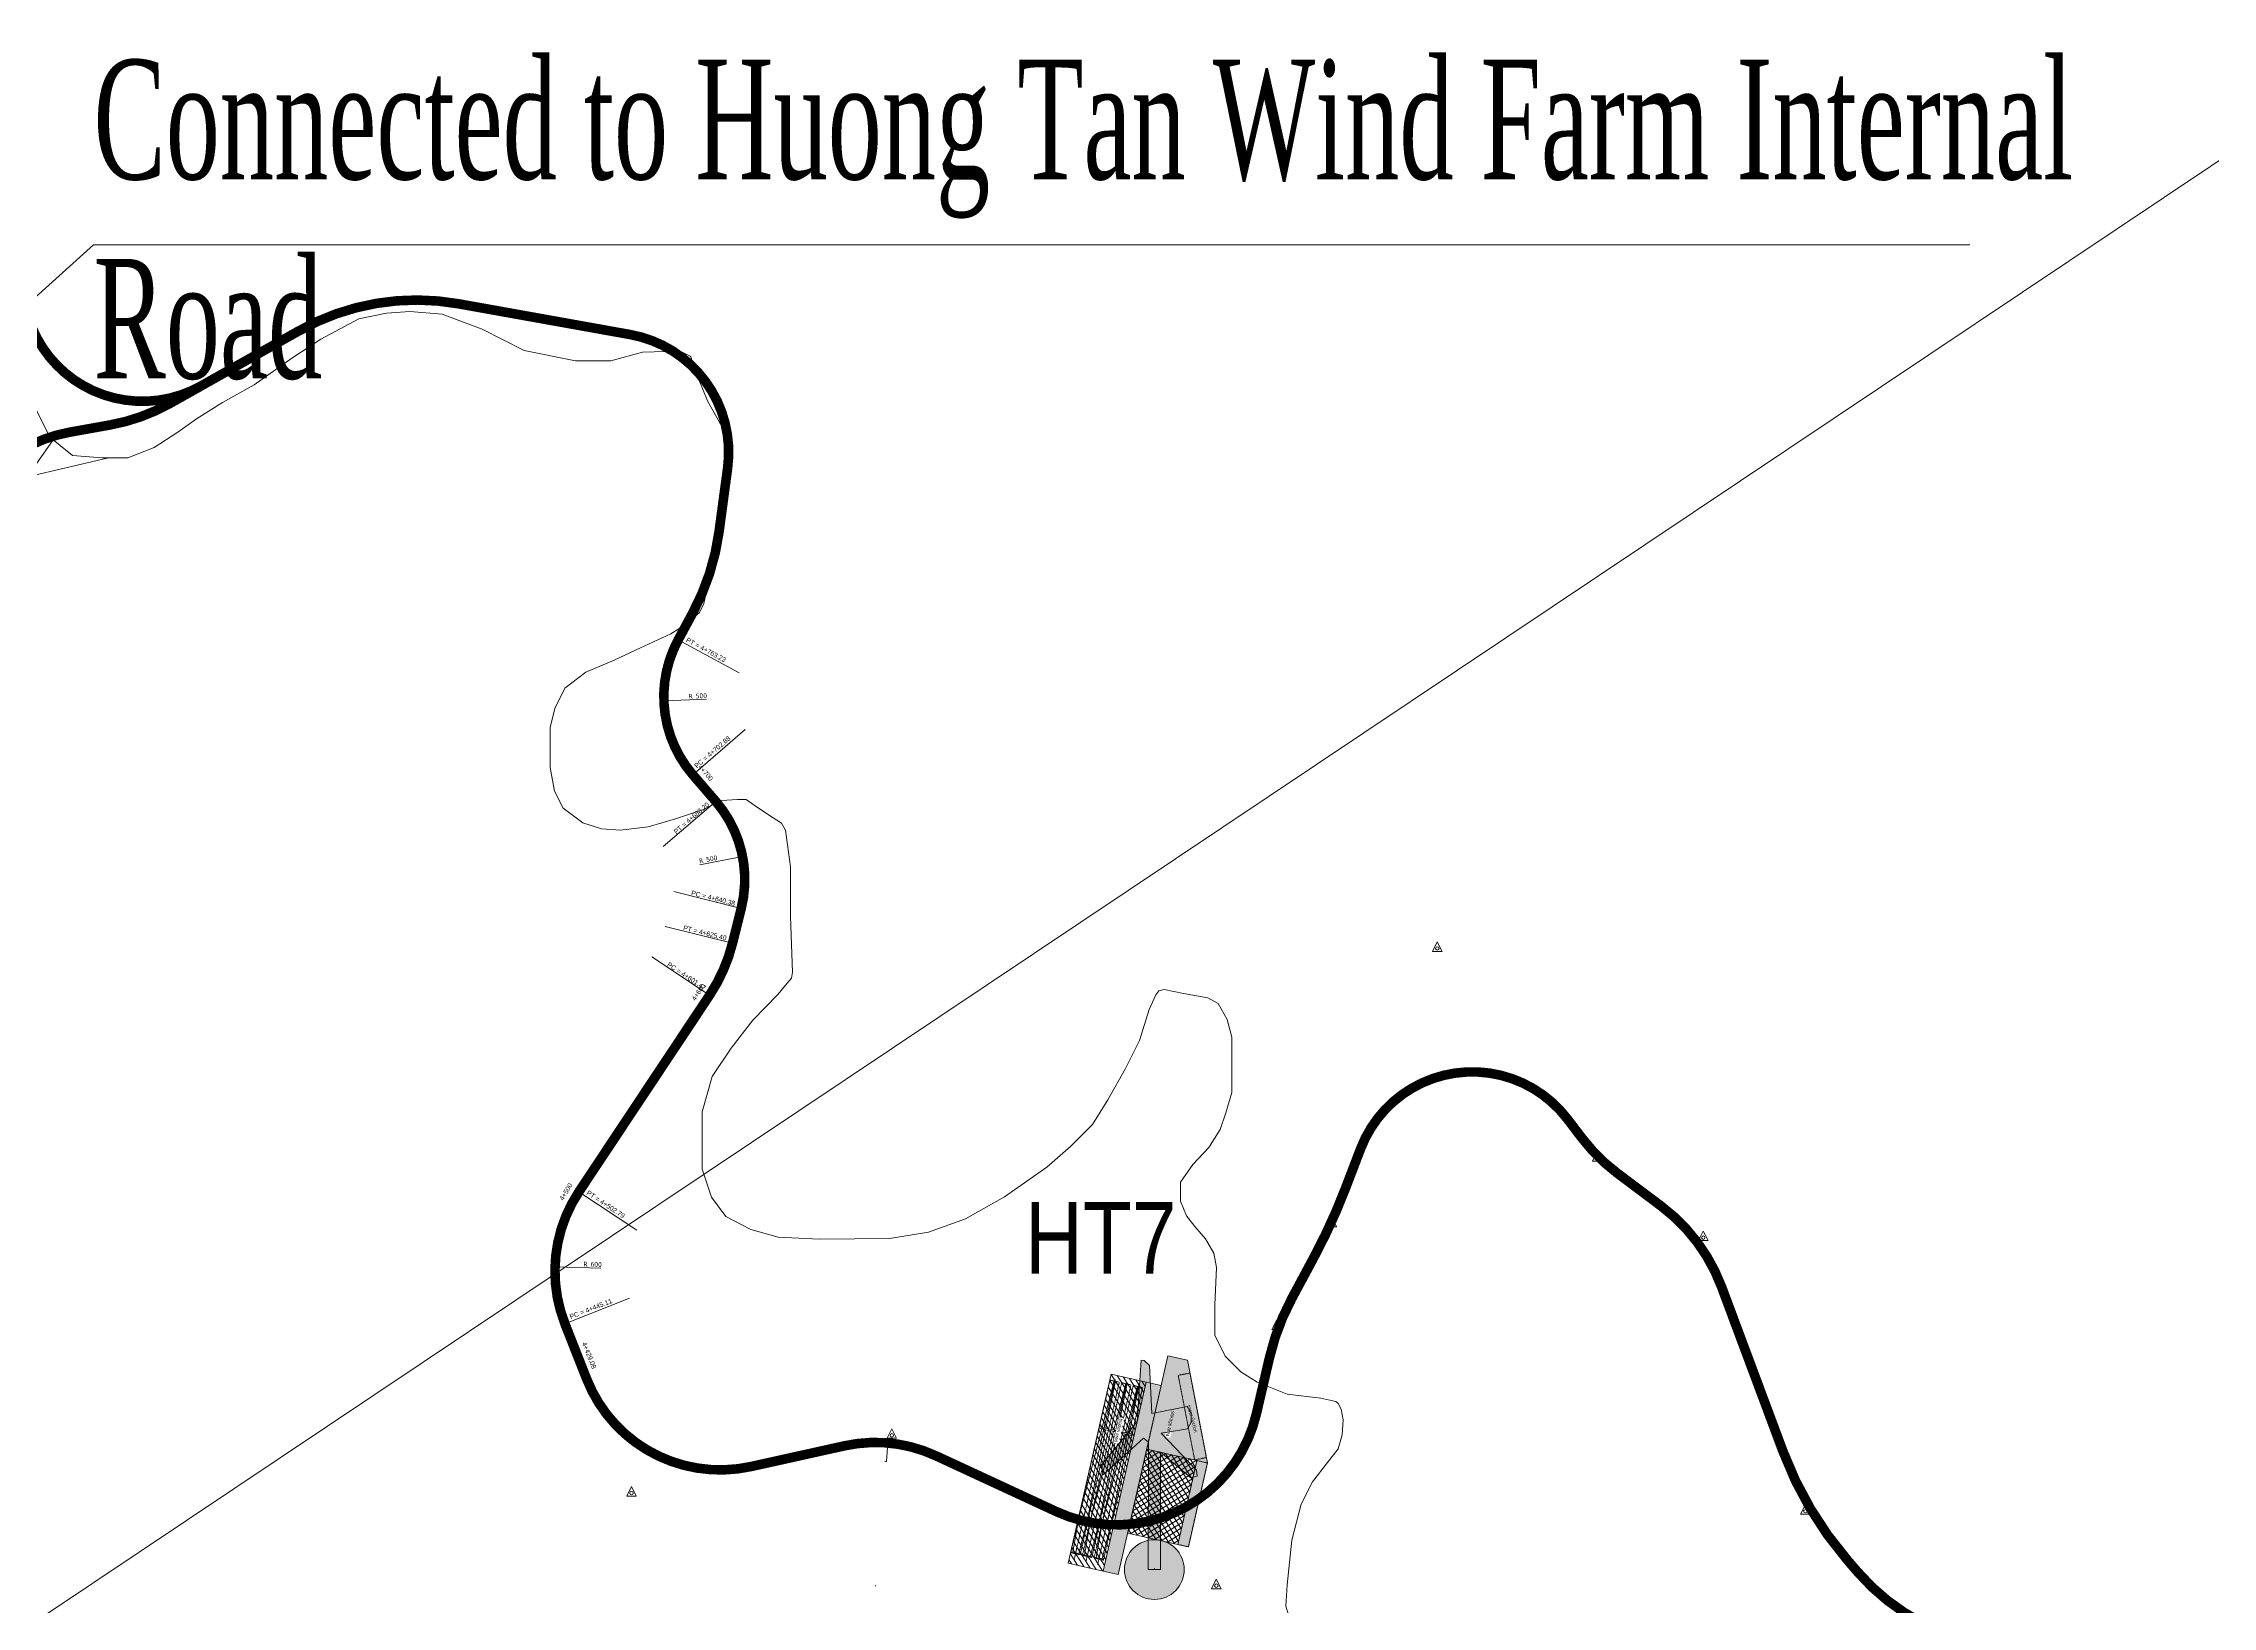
# Model space of a CAD drawing. Header units: metres. Extents: x 0 to 551036, y 0 to 1845929.
# Drawn here: x 545659 to 546567, y 1844084 to 1844738 of the extents above; entities that cross this region are included whole.
import ezdxf
from ezdxf.enums import TextEntityAlignment as Align

# ---------------------------------------------------------------- set-up
doc = ezdxf.new("R2010")
doc.units = ezdxf.units.M
doc.header["$MEASUREMENT"] = 0
for name, pattern in [('CENTER', [2, 1.25, -0.25, 0.25, -0.25]), ('DASHED', [0.75, 0.5, -0.25]), ('HIDDEN', [0.375, 0.25, -0.125])]:
    doc.linetypes.add(name, pattern=pattern)
for name, color, linetype, lineweight in [('Level 10', 7, 'Continuous', 0), ('Level 29', 7, 'Continuous', 0), ('Q-CORRIDO', 7, 'Continuous', 0), ('STAPTS-HT8', 7, 'Continuous', 0), ('风机平台', 7, 'Continuous', 0)]:
    doc.layers.add(name, color=color, linetype=linetype, lineweight=lineweight)
doc.styles.add('2mm', font='ARIALUNI.TTF')
doc.styles.add('ARIEL NARROW', font='ARIALN.TTF', dxfattribs={"width": 0.9})
doc.styles.add('GHICHU', font='tahoma.ttf')
doc.styles.get("Standard").update_dxf_attribs({"font": '', "height": 4})
doc.styles.add('SXHZ', font='simplex.shx', dxfattribs={"width": 0.6, "bigfont": 'bigfont.shx'})
doc.styles.get('Standard').set_extended_font_data('.VnArial')
doc.dimstyles.get("Standard").update_dxf_attribs({"dimtxt": 0.18, "dimasz": 0.18, "dimexe": 0.18, "dimexo": 0.0625, "dimgap": 0.09, "dimtad": 0, "dimtih": 1, "dimtoh": 1, "dimdec": 4, "dimzin": 0, "dimdsep": 46, "dimtxsty": 'Standard', "dimcen": 0.09, "dimadec": 0, "dimazin": 0, "dimtfac": 1, "dimtdec": 4, "dimtofl": 0, "dimtmove": 0, "dimatfit": 3, "dimfxl": 1, "dimtolj": 1, "dimtzin": 0, "dimarcsym": 0})
doc.dimstyles.new('Y', dxfattribs={"dimtxt": 2, "dimasz": 2, "dimexe": 1, "dimexo": 1, "dimgap": 0.5, "dimtad": 1, "dimdsep": 46, "dimtxsty": 'GHICHU', "dimcen": 0.09, "dimclrd": 4, "dimclre": 4, "dimclrt": 256, "dimaunit": 1, "dimadec": 0, "dimazin": 2, "dimtfac": 1, "dimtofl": 0, "dimtmove": 0, "dimatfit": 3, "dimfxl": 1, "dimtolj": 1, "dimarcsym": 0})

# ---------------------------------------------------------------- blocks, each defined once
blk = doc.blocks.new('*D209')
at = {"color": 4, "linetype": 'Continuous', "transparency": 16777216}
blk.add_line((5458734.7, 18442264.7), (5458926.8, 18442258.9), dxfattribs=at)
at = {"color": 4, "linetype": 'Continuous', "transparency": 16777216, "extrusion": (0, 0, -1)}
blk.add_solid([(-5458754.5, 18442260.7), (-5458734.7, 18442264.7), (-5458754.8, 18442267.4)], dxfattribs=at)
at = {"linetype": 'Continuous', "transparency": 16777216, "style": 'GHICHU'}
for s, p in [('R', (5458853.4, 18442276.1)), ('600', (5458883.4, 18442275.6))]:
    blk.add_text(s, height=20, rotation=358.27413, dxfattribs=at).set_placement(p, align=Align.MIDDLE_LEFT)
blk = doc.blocks.new('*D210')
at = {"color": 4, "linetype": 'Continuous', "transparency": 16777216}
blk.add_line((5459518.9, 18443981.5), (5459340.6, 18443946.4), dxfattribs=at)
at = {"color": 4, "linetype": 'Continuous', "transparency": 16777216, "extrusion": (0, 0, -1)}
blk.add_solid([(-5459498.6, 18443980.9), (-5459518.9, 18443981.5), (-5459499.9, 18443974.4)], dxfattribs=at)
at = {"linetype": 'Continuous', "transparency": 16777216, "style": 'GHICHU'}
for s, p in [('R', (5459337.7, 18443961.1)), ('500', (5459367.1, 18443967.3))]:
    blk.add_text(s, height=20, rotation=11.14987, dxfattribs=at).set_placement(p, align=Align.MIDDLE_LEFT)
blk = doc.blocks.new('*D211')
at = {"color": 4, "linetype": 'Continuous', "transparency": 16777216}
blk.add_line((5459190, 18444632.1), (5459367.7, 18444638.2), dxfattribs=at)
blk.add_solid([(5459210.1, 18444629.5), (5459190, 18444632.1), (5459209.9, 18444636.1)], dxfattribs=at)
at = {"linetype": 'Continuous', "transparency": 16777216, "style": 'GHICHU'}
for s, p in [('R', (5459293.3, 18444650.6)), ('500', (5459323.2, 18444652.1))]:
    blk.add_text(s, height=20, rotation=1.9523, dxfattribs=at).set_placement(p, align=Align.MIDDLE_LEFT)
blk = doc.blocks.new('*D212')
at = {"transparency": 16777216}
for p, q in [((5460127.3, 18441528.1), (5460120.6, 18441450.8)), ((5460120.6, 18441450.8), (5460117, 18441450.8)), ((5460075.1, 18440929.5), (5460075.1, 18440931.3)), ((5460074.2, 18440930.4), (5460076, 18440930.4))]:
    blk.add_line(p, q, dxfattribs=at)
blk.add_solid([(5460126.9, 18441526.4), (5460127.3, 18441528.1), (5460127.5, 18441526.3)], dxfattribs=at)
at = {"linetype": 'Continuous', "transparency": 16777216}
for s, p in [('R', (5460102.6, 18441450.8)), ('600.0000', (5460105.3, 18441450.8))]:
    blk.add_text(s, height=1.8, dxfattribs=at).set_placement(p, align=Align.MIDDLE_LEFT)
blk = doc.blocks.new('Dinh')
for p, q in [((0, 27.6), (-20, -12.4)), ((20, -12.4), (0, 27.6))]:
    blk.add_line(p, q)
at = {"color": 4, "flags": 128}
blk.add_lwpolyline([(-20, -12.4), (20, -12.4)], dxfattribs=at)
blk.add_circle((0, 0), 7.2)
blk = doc.blocks.new('lbl_tic')
blk.add_line((0, -0.4165), (0, 0.4165))
blk = doc.blocks.new('sta_tic')
blk.add_line((0, -0.4165), (0, 0.4165))
blk = doc.blocks.new('blades-v150')
at = {"linetype": 'CENTER'}
blk.add_line((-23.3, 0), (747.2, 0), dxfattribs=at)
for p, q in [((3.9, 13), (27.6, 13)), ((27.6, 13), (150.3, 20.3)), ((27.6, -13), (3.9, -13)), ((143.8, -17.6), (27.6, -13))]:
    blk.add_line(p, q)
at = {"flags": 128}
for points in [[(0, -19.7), (0, 20.3), (3.9, 20.3), (3.9, -19.7), (0, -19.7)], [(533.7, -19.7), (533.7, 20.3), (540.2, 20.3), (540.2, -19.7), (533.7, -19.7)]]:
    blk.add_lwpolyline(points, close=True, dxfattribs=at)
at = {"color": 252, "linetype": 'DASHED'}
blk.add_lwpolyline([(0, 20.3), (740, 20.3), (740, -19.7), (0, -19.7), (0, 20.3)], close=True, dxfattribs=at)
at = {"flags": 128}
for points in [[(533.7, 8.6), (150.3, 20.3)], [(143.8, -17.6), (533.7, -7.1)]]:
    blk.add_lwpolyline(points, dxfattribs=at)
blk.add_lwpolyline([(540.2, -6.9), (735.1, -2.6, 0.06161), (737.7, -2.2, 0.043813), (738.6, -1.8, 0.166843), (740, 0, 0.166843), (738.6, 1.8, 0.043813), (737.7, 2.2, 0.06161), (735.1, 2.6), (540.2, 8.5)], format="xyb", dxfattribs=at)
blk = doc.blocks.new('windturbine')
at = {"lineweight": -2}
blk.add_hatch(color=1, dxfattribs=at).paths.add_polyline_path([(50, 0), (-50, 0), (-50, 1049), (-90, 1083), (-423, 779), (-438, 856), (-143, 1218), (-110, 1724), (-84, 1722), (-40, 1680), (-21, 1285), (269, 1343), (301, 1286), (302, 1213), (273, 1158), (56, 1124), (346, 819), (351, 768), (300, 755), (50, 966)])
at = {"color": 253, "lineweight": -2, "flags": 128}
blk.add_lwpolyline([(56, 1124), (346, 819), (351, 768), (300, 755), (50, 966), (50, 0), (-50, 0), (-50, 1049), (-90, 1083), (-423, 779), (-438, 856), (-143, 1218), (-110, 1724), (-84, 1722), (-40, 1680), (-21, 1285), (269, 1343), (301, 1286), (302, 1213), (273, 1158), (56, 1124)], close=True, dxfattribs=at)
blk = doc.blocks.new('fewrfwerferf')
h = blk.add_hatch()
h.set_pattern_fill('ANSI31', color=252, style=0, pattern_type=2)
h.set_pattern_definition([(302.204, (5461059.805, 18441815.992), (15.86542, 9.99254), [])])
h.paths.add_polyline_path([(5461206.71964, 18441782.62479), (5461060.57352, 18441815.81761), (5460880.40568, 18441026.1087), (5461027.26766, 18440992.50792)])
h = blk.add_hatch()
h.set_pattern_fill('AR-SAND', color=252, style=0, pattern_type=2)
h.set_pattern_definition([(294.704, (5461206.72, 18441782.625), (9.46461, -1.82662), [0, -7.6, 0, -8.5, 0, -8.125]), (264.704, (5461206.72, 18441782.625), (11.80044, -11.75437), [0, -4.1, 0, -6.85, 0, -2.625]), (224.704, (5461208.082, 18441788.622), (-3.42101, -15.190275), [0, -2.5, 0, -9, 0, -11.75]), (214.704, (5461208.082, 18441788.622), (0.9504, -15.62928), [0, -1.25, 0, -5.9, 0, -6.75])])
h.paths.add_polyline_path([(5461270.10535, 18441768.22857), (5461206.71964, 18441782.62479), (5461027.26766, 18440992.50792), (5461090.61838, 18440977.95762)])
h = blk.add_hatch()
h.set_pattern_fill('ANSI37', color=252, style=0, pattern_type=2)
h.set_pattern_definition([(302.204, (5461209.734, 18441502.418), (15.8654, 9.99254), []), (32.204, (5461209.734, 18441502.418), (-9.99254, 15.8654), [])])
h.paths.add_polyline_path([(5461419.3947, 18441454.7998), (5461339.66182, 18441103.74045), (5461130.00137, 18441151.3587), (5461209.73425, 18441502.41805)])
blk.add_hatch(color=3).paths.add_polyline_path([(5461366.39587, 18440998.66556, 1), (5461116.39587, 18440998.66556, 1)])
for p, q in [((5459249.76907, 18444886.78244), (5459504.9227, 18444748.95419)), ((5459311.05114, 18444322.6), (5459530.66117, 18444511.99756)), ((5459406.96484, 18444211.38627), (5459187.35481, 18444021.98871)), ((5459513.42216, 18443763.66719), (5459232.06689, 18443833.9467)), ((5459477.13426, 18443618.39311), (5459195.77899, 18443688.67261)), ((5459380.96488, 18443400.53759), (5459139.45121, 18443561.07153)), ((5458834.7031, 18442578.71951), (5459076.21677, 18442418.18557)), ((5458776.00648, 18442027.00874), (5459045.89018, 18442133.13501))]:
    blk.add_line(p, q)
at = {"color": 1}
blk.add_line((5461241.39587, 18440998.66556, 7625), (5461242.32353, 18441002.58394, 7465.05068), dxfattribs=at)
at = {"linetype": 'CENTER', "ltscale": 7, "const_width": 40, "flags": 128}
for points in [[(5458834.68336, 18441877.79089), (5458776.00648, 18442027.00874, -0.2450600001), (5458834.7031, 18442578.71951), (5459380.96488, 18443400.53759, 0.0856734424), (5459477.13426, 18443618.39311), (5459513.42216, 18443763.66719, 0.2437748237), (5459406.96484, 18444211.38627), (5459311.05114, 18444322.6, -0.3112369276), (5459249.76907, 18444886.78244), (5459309.63233, 18444997.6039, 0.0906748783), (5459420.88631, 18445339.71013), (5459456.51759, 18445604.90232, 0.4014663495), (5459049.14567, 18446163.64786), (5458330.86976, 18446292.3328, 0.1742858122), (5457663.78451, 18446179.31418), (5457254.49772, 18445948.79735, -0.5072109119), (5456519.71512, 18446282.11474), (5456285.60022, 18447401.74223, 0.04607069), (5456150.52809, 18447841.18304), (5455968.40831, 18448283.88098, 0.4882482966), (5455208.89768, 18448495.80707), (5454585.61248, 18448035.32305, -0.0998484369), (5454048.24407, 18447784.138), (5453625.92054, 18447681.5843, -0.3023569837), (5453105.26303, 18447871.05781), (5452298.85083, 18448966.5759, 0.1253953925), (5452012.44815, 18449201.39914), (5451581.4626, 18449402.86469, -0.2334194307), (5451028.22822, 18450094.18739), (5450798.91349, 18451137.92521, 0.0297515458), (5450734.1664, 18451366.74292), (5450567.2657, 18451845.80501, 0.5606426169), (5449650.15048, 18452044.73668), (5448688.689, 18451038.08861, -0.0343751109), (5448384.32659, 18450760.38472), (5447990.31059, 18450447.64167)], [(5457254.49772, 18445948.79735), (5457125.27499, 18445876.01705, -0.0840715752), (5456873.89194, 18445785.62452), (5456704.58069, 18445755.26335, 0.2565035476), (5456255.31107, 18445392.24143), (5455974.93527, 18444708.20789), (5455712.84357, 18444079.10133, -0.1082523883), (5455467.51683, 18443728.39672), (5455384.44537, 18443651.82229, -0.1576031152), (5454965.49679, 18443458.62318), (5454545.94827, 18443408.26637, 0.1164246335), (5454222.38689, 18443289.69487), (5453990.89805, 18443137.01421, -0.3586120689), (5453358.93969, 18443203.98963), (5453270.56589, 18443293.94006, -0.1481187537), (5453068.82924, 18443679.12563), (5452970.19895, 18444196.54854)], [(5476423.56126, 18431258.38278), (5476423.56126, 18431258.38278, 0.0267408766), (5476037.61961, 18431628.07212), (5475364.11831, 18432207.46275, 0.1660016638), (5475004.2614, 18432351.78748), (5474480.37066, 18432379.2739, -0.2177838936), (5474111.76664, 18432571.77744), (5473923.83167, 18432813.61108, 0.1727665961), (5473640.99753, 18432994.10357), (5473467.75398, 18433033.90952, -0.2983969524), (5473088.2532, 18433429.23564), (5473065.5772, 18433550.40322, 0.5151432314), (5472326.98799, 18433893.08897), (5472135.77645, 18433784.37801, -0.1958382887), (5471686.95518, 18433725.61695), (5471266.79667, 18433835.85939, -0.2924958552), (5470901.41375, 18434231.9596), (5470850.44797, 18434518.59984, 0.0528630612), (5470762.55414, 18434822.43676), (5470485.44305, 18435501.94768, -0.1265417113), (5470438.34281, 18435847.48494), (5470469.83562, 18436117.12214, 0.3984430923), (5470058.00595, 18436667.88377), (5469823.66717, 18436708.20915, 0.2917725115), (5469228.63184, 18436458.47433), (5469112.28333, 18436290.45041, -0.2258918537), (5468664.85746, 18436033.77941), (5467738.64952, 18435962.7846, -0.2394647396), (5467236.66059, 18436171.23124), (5466882.94619, 18436585.13934, -0.1792293507), (5466739.08052, 18436976.28359), (5466739.86089, 18437324.20573, 0.0636826515), (5466708.24313, 18437575.92955), (5466587.48847, 18438044.64832, -0.2103589309), (5466685.27774, 18438641.01851), (5466935.68768, 18439025.57041, 0.6387235405), (5465972.39134, 18440563.3684), (5465586.11114, 18440514.5821, -0.1025405446), (5465181.4742, 18440546.50689), (5464613.20725, 18440711.82419, -0.1451218549), (5464182.80611, 18440988.50769), (5464138.99349, 18441039.35365, -0.0887252443), (5463870.04188, 18441493.94505), (5463613.57194, 18442181.02417, 0.1433890647), (5463361.14586, 18442518.58029), (5463176.78112, 18442656.95871, -0.0689252043), (5463030.69352, 18442801.91113), (5462968.50546, 18442883.43329, 0.5873789618), (5462104.00923, 18442758.92122), (5462040.53258, 18442593.09174, -0.03176498), (5461908.51114, 18442304.52906), (5461815.71436, 18442131.63431, 0.065971935), (5461722.94968, 18441885.81074), (5461667.83527, 18441649.45196, -0.4755679197), (5460831.24279, 18441241.31508), (5460327.35137, 18441474.81615, 0.1644853322), (5459945.2205, 18441516.20366), (5459555.11761, 18441429.72061, -0.3690864583), (5458866.87473, 18441795.92684), (5458834.68336, 18441877.79089)]]:
    blk.add_lwpolyline(points, format="xyb", dxfattribs=at)
at = {"elevation": 6455.6569, "flags": 128}
for points in [[(5461206.71964, 18441782.62479), (5461060.57352, 18441815.81761), (5460880.40568, 18441026.1087), (5461027.26766, 18440992.50792), (5461206.71964, 18441782.62479)], [(5461270.10535, 18441768.22857), (5461206.71964, 18441782.62479), (5461027.26766, 18440992.50792), (5461090.61838, 18440977.95762), (5461270.10535, 18441768.22857)], [(5461419.3947, 18441454.7998), (5461339.66182, 18441103.74045), (5461130.00137, 18441151.3587), (5461209.73425, 18441502.41805), (5461419.3947, 18441454.7998)]]:
    blk.add_lwpolyline(points, close=True, dxfattribs=at)
at = {"linetype": 'HIDDEN', "elevation": 6455.6569}
blk.add_lwpolyline([(5461339.66182, 18441103.74045), (5461383.54423, 18441093.77384), (5461463.27712, 18441444.83319), (5461419.3947, 18441454.7998), (5461339.66182, 18441103.74045)], close=True, dxfattribs=at)
at = {"color": 1}
blk.add_circle((5461241.39587, 18440998.66556, 7625), 125, dxfattribs=at)
for name, p, xscale, yscale, zscale, rotation in [('sta_tic', (5459235.34079, 18444857.87605), 24.00960384153662, 24.00960384153662, 24.00960384153662, 65.32585548424254), ('sta_tic', (5459189.92388, 18444664.46765), 24.00960384153663, 24.00960384153663, 24.00960384153663, 88.24416728985634), ('sta_tic', (5459223.40891, 18444468.64055), 24.00960384153662, 24.00960384153662, 24.00960384153662, 291.1624790954701), ('lbl_tic', (5459329.88986, 18444300.75615), 24.00960384153661, 24.00960384153661, 24.00960384153661, 310.7753626482342), ('sta_tic', (5459455.19059, 18444145.19881), 24.00960384153662, 24.00960384153662, 24.00960384153662, 301.3805672055026), ('sta_tic', (5459522.88337, 18443958.41768), 24.00960384153662, 24.00960384153662, 24.00960384153662, 278.4622554004499), ('sta_tic', (5459512.51028, 18443760.01659), 24.00960384153662, 24.00960384153662, 24.00960384153662, 75.97512454776398), ('sta_tic', (5459462.033, 18443566.53547), 24.00960384153662, 24.00960384153662, 24.00960384153662, 71.55311051302755), ('lbl_tic', (5459372.8143, 18443388.27553), 24.00960384153662, 24.00960384153662, 24.00960384153662, 56.38804709607847), ('sta_tic', (5459262.10124, 18443221.71437), 24.00960384153662, 24.00960384153662, 24.00960384153662, 56.38804709607847), ('sta_tic', (5459040.67512, 18442888.59206), 24.00960384153662, 24.00960384153662, 24.00960384153662, 56.38804709607847), ('sta_tic', (5458929.96206, 18442722.03091), 24.00960384153662, 24.00960384153662, 24.00960384153662, 56.38804709607847), ('lbl_tic', (5458819.79537, 18442555.11867), 24.00960384153662, 24.00960384153662, 24.00960384153662, 59.05396079884559), ('sta_tic', (5458747.16793, 18442369.76427), 24.00960384153662, 24.00960384153662, 24.00960384153662, 78.15255397021107), ('sta_tic', (5458739.18511, 18442170.84903), 24.00960384153662, 24.00960384153662, 24.00960384153662, 277.2511471415766), ('sta_tic', (5458794.72133, 18441979.41607), 24.00960384153662, 24.00960384153662, 24.00960384153662, 291.466221996439), ('lbl_tic', (5458834.68336, 18441877.79089), 24.00960384153662, 24.00960384153662, 24.00960384153662, 291.466221996439)]:
    blk.add_blockref(name, p, dxfattribs=dict(xscale=xscale, yscale=yscale, zscale=zscale, rotation=rotation))
for p in [(5462424.59728, 18443596.44105), (5463093.69875, 18442719.31774), (5461983.6973, 18442444.6125), (5463536.77681, 18442386.75718), (5461753.04367, 18442014.86914), (5460143.28288, 18441560.11268), (5459054.51823, 18441318.74127), (5463963.86392, 18441242.59721), (5461500.36352, 18440931.24748)]:
    blk.add_blockref('Dinh', p)
at = {"linetype": 'CENTER', "ltscale": 7, "xscale": 24.00960384153662, "yscale": 24.00960384153662, "zscale": 24.00960384153662, "rotation": 56.38804709607847}
blk.add_blockref('sta_tic', (5459151.38818, 18443055.15322), dxfattribs=at)
at = {"rotation": 77.20401091081294}
for p in [(5460911.61501, 18441064.92287, 6455.6569), (5460960.37287, 18441053.84716, 6455.6569), (5461009.13111, 18441042.77315, 6455.6569)]:
    blk.add_blockref('blades-v150', p, dxfattribs=at)
for s, rotation, p in [('PT = 4+763.23', 331.623079728, (5459277.35245, 18444874.72394)), ('PC = 4+702.88', 40.775362648, (5459332.13668, 18444344.08605)), ('PT = 4+502.79', 326.388047096, (5458861.07118, 18442564.19456)), ('PC = 4+445.11', 21.466221997, (5458803.0106, 18442040.3139))]:
    blk.add_text(s, height=20, rotation=rotation).set_placement(p, align=Align.BOTTOM_LEFT)
for s, rotation, p in [('4+700', 310.775362648, (5459352.60814, 18444320.349)), ('4+600', 56.388047096, (5459347.83013, 18443404.88249)), ('4+500', 59.053960799, (5458794.06581, 18442570.54559)), ('4+429.08', 291.466221996, (5458862.60236, 18441888.76947))]:
    blk.add_text(s, height=20, rotation=rotation).set_placement(p, align=Align.BOTTOM_CENTER)
for s, rotation, p in [('PT = 4+688.20', 40.775362648, (5459385.8793, 18444189.90023)), ('PC = 4+640.38', 345.975124548, (5459483.71058, 18443768.512)), ('PT = 4+625.40', 345.975124548, (5459447.42269, 18443623.23792)), ('PC = 4+601.47', 326.388047096, (5459354.5968, 18443415.06254))]:
    blk.add_text(s, height=20, rotation=rotation).set_placement(p, align=Align.BOTTOM_RIGHT)
at = {"linetype": 'Continuous', "lineweight": 0, "style": '2mm', "width": 0.8}
blk.add_text('HT7', height=300, dxfattribs=at).set_placement((5460700.0726, 18442235.69689, -310))
at = {"color": 4, "linetype": 'Continuous'}
for center, mpoint, picture, middle in [((5459689.68912, 18444649.14752), (5459189.97935, 18444632.11382), '*D211', (5459330.73127, 18444636.91166)), ((5459028.32686, 18443884.83875), (5459518.88922, 18443981.52674), '*D210', (5459376.9128, 18443953.54372)), ((5459334.38656, 18442246.58033), (5458734.65874, 18442264.65089), '*D209', (5458889.85892, 18442259.97451))]:
    dim = blk.add_radius_dim(center=center, mpoint=mpoint, dimstyle='Y', override={"dimtxt": 20, "dimasz": 20, "dimexe": 10, "dimexo": 10, "dimgap": 5}, dxfattribs=at)
    dim.commit()
    dim.dimension.update_dxf_attribs({"geometry": picture, "text_midpoint": middle, "dimtype": 132})
dim = blk.add_radius_dim(center=(5460075.08329, 18440930.42584), mpoint=(5460127.3489, 18441528.14509), text='\\H1.8;<>', dimstyle='Standard', override={"dimtxt": 1.8, "dimasz": 1.8, "dimexe": 1.8, "dimexo": 0.625, "dimgap": 0.9, "dimcen": 0.9})
dim.commit()
dim.dimension.update_dxf_attribs({"geometry": '*D212', "text_midpoint": (5460109.33802, 18441450.82633), "dimtype": 132})
at = {"color": 1, "char_height": 15, "attachment_point": 5, "style": 'ARIEL NARROW', "bg_fill": 3, "box_fill_scale": 1.25, "bg_fill_color": 135, "bg_fill_transparency": 0}
for s, insert, rotation in [('\\H1x;\\W0.9;\\A1;tower Section ', (5461400.69181, 18441629.31879, 6455.6569), 284.587269957), ('\\H1x;\\W0.9;\\A1;blades area', (5461092.02852, 18441580.39051, 6455.6569), 257.204010908)]:
    blk.add_mtext(s, dxfattribs=dict(at, insert=insert, rotation=rotation))
h = blk.add_hatch()
h.set_pattern_fill('AR-CONC', color=252, style=0, pattern_type=2)
h.set_pattern_definition([(307.204, (5461305.024, 18441921.972), (-11.0026, -34.2774), [3.75, -41.25]), (252.204, (5461305.024, 18441921.972), (38.2121, -1.5645), [3, -33]), (357.655, (5461304.324, 18441919.443), (27.2092, -35.8421), [3.187, -35.0571]), (303.388, (5461314.775, 18441919.757), (-19.889, -50.2038), [5.625, -61.875]), (353.8396, (5461313.12, 18441915.574), (37.1458, -56.36), [4.7805, -52.5857]), (248.388, (5461314.775, 18441919.76), (37.146, -56.36), [4.5, -49.5]), (278.204, (5461311.23, 18441915.435), (-26.2411, -24.6455), [3.75, -41.25]), (223.204, (5461311.23, 18441915.435), (32.6626, -19.894), [3, -33]), (328.6554, (5461309.043, 18441913.38), (6.4214, -44.5395), [3.187, -35.0571]), (294.704, (5461305.024, 18441921.972), (16.09666, -4.27936), [0, -32.6, 0, -33.5, 0, -33.125]), (264.704, (5461305.024, 18441921.972), (16.3176, -17.19453), [0, -19.1, 0, -31.85, 0, -12.625]), (224.704, (5461307.493, 18441932.845), (-7.0113, -25.77847), [0, -12.5, 0, -39, 0, -51.75]), (214.704, (5461308.6, 18441937.721), (-1.57727, -29.5437), [0, -16.25, 0, -25.9, 0, -36.75])])
h.paths.add_polyline_path([(5461383.54423, 18441093.77384), (5461339.66182, 18441103.74045), (5461419.3947, 18441454.7998), (5461209.73425, 18441502.41805), (5461298.32635, 18441892.484), (5461379.61034, 18441874.02271), (5461463.27712, 18441444.83319)])
at = {"elevation": 6455.6569, "flags": 128}
blk.add_lwpolyline([(5461383.54423, 18441093.77384), (5461339.66182, 18441103.74045), (5461419.3947, 18441454.7998), (5461209.73425, 18441502.41805), (5461298.32635, 18441892.484), (5461379.61034, 18441874.02271), (5461463.27712, 18441444.83319), (5461383.54423, 18441093.77384)], close=True, dxfattribs=at)
at = {"linetype": 'HIDDEN', "elevation": 6455.6569}
blk.add_lwpolyline([(5461409.84976, 18441457.58661), (5461458.92595, 18441467.15359), (5461390.04371, 18441820.50219), (5461340.96751, 18441810.93521), (5461409.84976, 18441457.58661)], close=True, dxfattribs=at)
at = {"color": 1, "insert": (5461307.03398, 18441608.59698, 6455.6569), "char_height": 15, "attachment_point": 5, "rotation": 257.204010908, "style": 'ARIEL NARROW', "bg_fill": 3, "box_fill_scale": 1.25, "bg_fill_color": 135, "bg_fill_transparency": 0}
blk.add_mtext('\\H1x;\\W0.9;\\A1;storage area', dxfattribs=at)
at = {"color": 253, "xscale": 0.5080000000141998, "yscale": 0.5080000000141998, "zscale": 0.5080000000141998, "rotation": 359.9610393790765}
blk.add_blockref('windturbine', (5461241.32957, 18440998.72, 7625), dxfattribs=at)

msp = doc.modelspace()

# ---------------------------------------------------------------- linework, layer by layer
at = {"layer": 'Q-CORRIDO', "color": 4, "flags": 128}
msp.add_lwpolyline([(545518.00298, 1844507.39453), (545680.45885, 1844653.82197), (546465.18496, 1844653.82197)], dxfattribs=at)

# ---------------------------------------------------------------- texts
at = {"layer": 'Q-CORRIDO', "color": 4, "insert": (545680.45885, 1844731.34651), "char_height": 50, "width": 848.8988146, "attachment_point": 1, "style": 'SXHZ'}
msp.add_mtext('\\fTimes New Roman|b0|i0|c00|p23;Connected to Huong Tan Wind Farm Internal Road', dxfattribs=at)

# ---------------------------------------------------------------- next in the draw order: block references
at = {"layer": 'STAPTS-HT8', "linetype": 'Continuous', "xscale": 0.1, "yscale": 0.1, "zscale": 0.1}
msp.add_blockref('fewrfwerferf', (0, 0), dxfattribs=at)

# ---------------------------------------------------------------- next in the draw order: linework, layer by layer
at = {"layer": 'Level 10', "color": 5, "linetype": 'Continuous', "lineweight": 0, "flags": 128}
for points in [[(545663.59, 1844572.36), (545671.61, 1844565.75), (545684.03, 1844564.75), (545694.77, 1844564.75), (545705.82, 1844569.09), (545715.67, 1844575.51), (545723.6, 1844581.07), (545734.42, 1844588.02), (545747.69, 1844595.27), (545763.42, 1844606.56), (545775.58, 1844614.41), (545791.4, 1844622.93), (545802.99, 1844625.3), (545812.75, 1844626.02), (545826.34, 1844624.95), (545842.94, 1844618.67), (545860.56, 1844609.66), (545882.08, 1844605.35), (545896.83, 1844605.35), (545910.08, 1844608.96), (545919.88, 1844609.33), (545926.05, 1844609.33), (545929.93, 1844607.39), (545930.29, 1844607.02), (545931.85, 1844602.03), (545937.29, 1844588.62), (545944.67, 1844575.47), (545946.95, 1844571.49), (545946.95, 1844568.88), (545944.24, 1844555.74), (545942.24, 1844537.75), (545938.33, 1844516.58), (545935.72, 1844503.92), (545933.94, 1844500.1), (545927.9, 1844495.01), (545921.94, 1844491.15), (545909.25, 1844485.38), (545898.19, 1844480.23), (545886.35, 1844475.16), (545877.61, 1844468.46), (545873.36, 1844459.96), (545871.38, 1844452.02), (545871.38, 1844435.37), (545873.27, 1844425.41), (545876.84, 1844418.26), (545885.06, 1844412.23), (545892.93, 1844409.6), (545900.84, 1844409.1), (545912.4, 1844410.45), (545923.83, 1844413.83), (545935.16, 1844417.61), (545943.03, 1844421.55), (545949.74, 1844421.87), (545953.35, 1844421.87), (545956.78, 1844419.5), (545962.82, 1844415.46), (545968.19, 1844411.98), (545969.86, 1844409.06), (545972, 1844393.75), (545972, 1844373.03), (545972.77, 1844349.69), (545972.39, 1844347.19), (545970.51, 1844345.08), (545966.59, 1844340.37), (545956.21, 1844329.59), (545947.08, 1844317.96), (545939.15, 1844306.06), (545935.01, 1844291.32), (545935.01, 1844267.34), (545938.9, 1844255.67), (545944.88, 1844247.5), (545955.32, 1844242.03), (545966.73, 1844238.84), (545984.05, 1844237.99), (546013.4, 1844238.4), (546029.66, 1844240.97), (546045.16, 1844246.57), (546061.47, 1844255.78), (546079.16, 1844268.13), (546089.18, 1844276.9), (546098.25, 1844285.97), (546104.73, 1844296.35), (546112.06, 1844309.37), (546117.95, 1844321.18), (546121.97, 1844334.06), (546124.69, 1844340.18), (546125.94, 1844341.9), (546128.29, 1844342.49), (546136.36, 1844340.81), (546146.44, 1844339), (546150.85, 1844336.55), (546154.61, 1844329.9), (546156.54, 1844322.5), (546156.54, 1844299.32), (546154.08, 1844290.91), (546151.63, 1844283.88), (546146.85, 1844276.38), (546140.19, 1844269.31), (546135.06, 1844261.91), (546135.06, 1844253.99), (546137.52, 1844247.84), (546141.02, 1844243.35), (546145.47, 1844238.15), (546148.94, 1844232.14), (546150.14, 1844226.16), (546149.37, 1844210.53), (546149.37, 1844197.97), (546153.81, 1844189.1), (546160.31, 1844182.6), (546167.08, 1844178.23), (546179.71, 1844173.27), (546193.72, 1844171.62), (546200.01, 1844170.12), (546200.94, 1844169.31), (546202.19, 1844166.99), (546203.04, 1844162.52), (546202.72, 1844156.24), (546200.94, 1844150.32), (546196.58, 1844144.61), (546190.21, 1844136.52), (546185.58, 1844127.25), (546181.69, 1844112.12), (546179.62, 1844093.52), (546179.14, 1844084.53), (546182.32, 1844074.11)], [(545655.98, 1844586.14), (545661.29, 1844575.09), (545663.15, 1844572.72), (545663.59, 1844572.36)], [(545663.59, 1844572.36), (545650.38, 1844553.34)]]:
    msp.add_lwpolyline(points, dxfattribs=at)
at = {"layer": 'Level 29', "color": 3, "linetype": 'Continuous', "lineweight": 0, "flags": 128}
msp.add_lwpolyline([(545653.39, 1844557.06), (545684.4, 1844564.24), (545686.98, 1844564.75)], dxfattribs=at)
at = {"layer": '风机平台', "color": 5}
msp.add_line((545429.4529, 1843926.59767), (546635.46581, 1844733.25437), dxfattribs=at)

doc.saveas('drawing.dxf')
